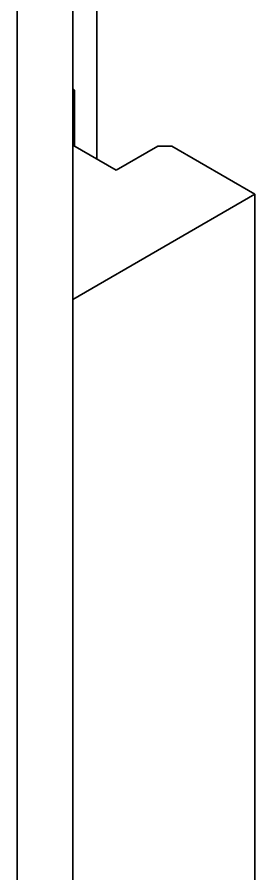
# Model space of a CAD drawing. Extents: x 386 to 1090, y 188 to 736.
# Drawn here: x 758.23 to 760.66, y 701.68 to 710.4 of the extents above; entities that cross this region are included whole.
import ezdxf

# ---------------------------------------------------------------- set-up
doc = ezdxf.new("R2010")
doc.units = 0

msp = doc.modelspace()

# ---------------------------------------------------------------- linework, layer by layer
at = {"color": 7, "lineweight": 35, "ltscale": 0.371883}
msp.add_line((759.0441, 708.9603), (759.0441, 723.8356), dxfattribs=at)
at = {"color": 7, "lineweight": 35}
for p, q in [((758.8014, 689.7495), (758.8014, 713.4279)), ((758.2322, 689.4208), (758.2322, 713.0992))]:
    msp.add_line(p, q, dxfattribs=at)
at = {"color": 7, "lineweight": 35, "ltscale": 0.000505904}
for p, q in [((758.8189, 709.6619), (758.8014, 709.672)), ((758.8189, 709.5803), (758.8014, 709.5701))]:
    msp.add_line(p, q, dxfattribs=at)
at = {"color": 7, "lineweight": 35, "ltscale": 0.00204}
msp.add_line((758.8189, 709.5803), (758.8189, 709.6619), dxfattribs=at)
at = {"color": 7, "lineweight": 35, "ltscale": 0.012248}
for p, q in [((758.8189, 709.0903), (758.8189, 709.5803)), ((759.2432, 708.8454), (759.6675, 709.0903))]:
    msp.add_line(p, q, dxfattribs=at)
at = {"color": 7, "lineweight": 35, "ltscale": 0.012753}
msp.add_line((758.8014, 709.1005), (759.2432, 708.8454), dxfattribs=at)
at = {"color": 7, "lineweight": 35, "ltscale": 0.003535}
msp.add_line((759.8089, 709.0903), (759.6675, 709.0903), dxfattribs=at)
at = {"color": 7, "lineweight": 35, "ltscale": 0.024494}
msp.add_line((760.6574, 708.6005), (759.8089, 709.0903), dxfattribs=at)
at = {"color": 7, "lineweight": 35, "ltscale": 0.053578}
msp.add_line((760.6574, 708.6005), (758.8014, 707.5289), dxfattribs=at)
at = {"color": 7, "lineweight": 35, "ltscale": 0.228619}
msp.add_line((760.6574, 699.4557), (760.6574, 708.6005), dxfattribs=at)

doc.saveas('drawing.dxf')
